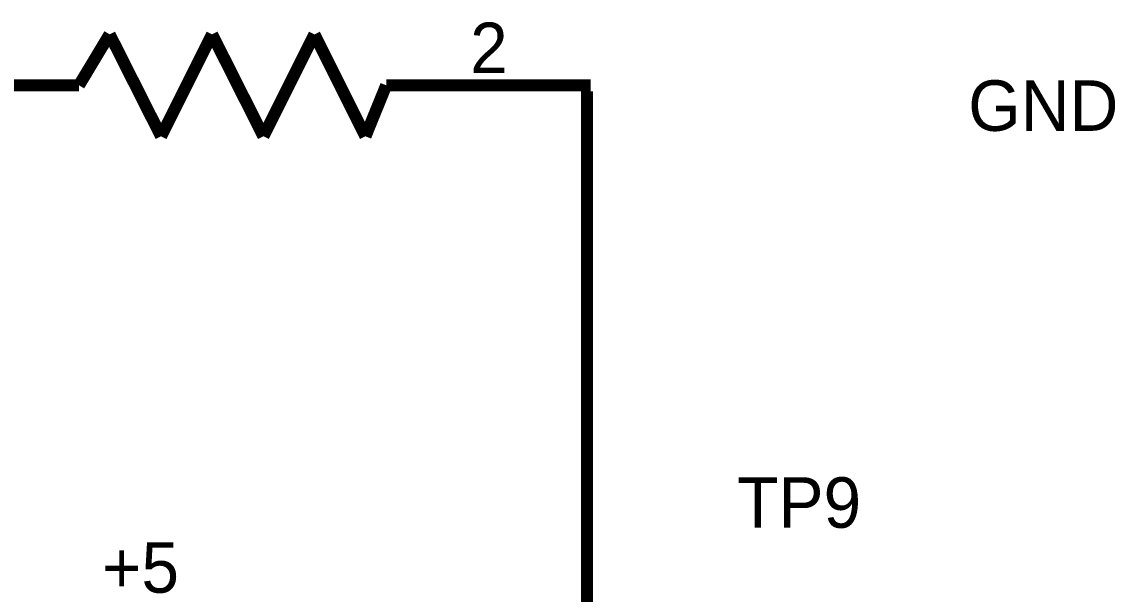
# Model space of a CAD drawing. Header units: millimetres. Extents: x 0 to 800, y 0 to 567.
# Drawn here: x 107.14 to 134.28, y 528.22 to 542.43 of the extents above; entities that cross this region are included whole.
import ezdxf

# ---------------------------------------------------------------- set-up
doc = ezdxf.new("R2010")
doc.units = ezdxf.units.MM
doc.layers.add('Sheet', color=255, linetype='Continuous')

msp = doc.modelspace()

# ---------------------------------------------------------------- linework, layer by layer
at = {"layer": 'Sheet', "const_width": 0.3}
for points in [[(108.558, 540.852), (109.319, 542.117)], [(109.319, 542.117), (110.596, 539.586)], [(110.596, 539.586), (111.862, 542.117)], [(111.862, 542.117), (113.138, 539.586)], [(113.138, 539.586), (114.404, 542.117)], [(114.404, 542.117), (115.67, 539.586)], [(108.558, 540.852), (103.484, 540.852)], [(108.558, 540.852), (107.796, 540.852)], [(115.67, 539.586), (116.185, 540.852)], [(116.185, 540.852), (121.258, 540.852)], [(116.185, 540.852), (116.946, 540.852)], [(121.258, 540.852), (121.169, 540.852), (121.169, 515.104), (121.449, 515.104)]]:
    msp.add_lwpolyline(points, dxfattribs=at)

# ---------------------------------------------------------------- texts
at = {"layer": 'Sheet'}
for s, height, p in [('2', 1.254, (118.268, 541.154)), ('GND', 1.2543, (130.632, 539.721)), ('TP9', 1.2543, (124.898, 529.865)), ('+5', 1.2543, (109.129, 528.253))]:
    msp.add_text(s, height=height, dxfattribs=at).set_placement(p)

doc.saveas('drawing.dxf')
